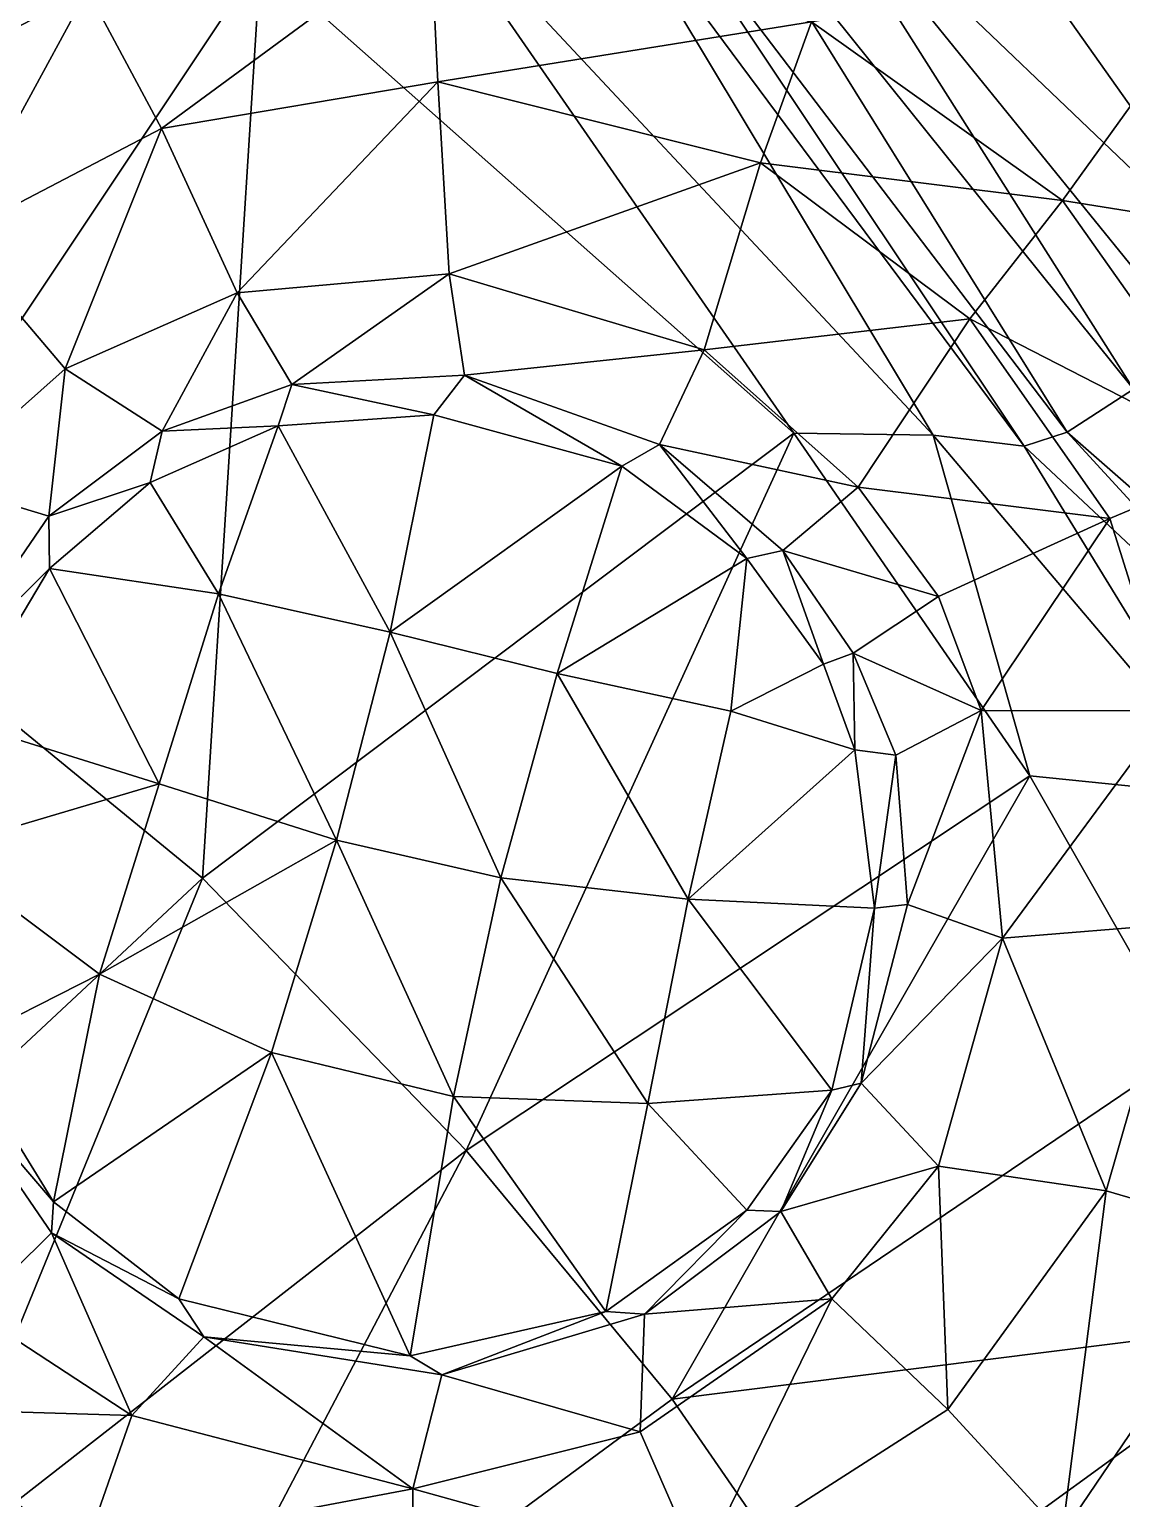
# Model space of a CAD drawing. Extents: x -4.77 to 4.77, y -2.48 to 3.3.
# Drawn here: x -1.3181 to -0.9746, y 0.7196 to 1.1817 of the extents above; entities that cross this region are included whole.
import ezdxf

# ---------------------------------------------------------------- set-up
doc = ezdxf.new("R2010")
doc.units = 0

msp = doc.modelspace()

# ---------------------------------------------------------------- linework, layer by layer
for points in [[(-0.95286, 1.30298, 0.89908), (-0.98799, 1.29823, 0.88463), (-0.88062, 1.14399, 0.89805)], [(-0.95286, 1.30298, -0.89908), (-0.88062, 1.14399, -0.89805), (-0.98799, 1.29823, -0.88463)], [(-0.89938, 1.12221, 0.80886), (-1.0166, 1.29585, 0.79517), (-1.05002, 1.2681, 0.78942)], [(-0.89938, 1.12221, -0.80886), (-1.05002, 1.2681, -0.78942), (-1.0166, 1.29585, -0.79517)], [(-0.89938, 1.12221, 0.80886), (-0.98799, 1.29823, 0.88463), (-1.0166, 1.29585, 0.79517)], [(-0.89938, 1.12221, -0.80886), (-1.0166, 1.29585, -0.79517), (-0.98799, 1.29823, -0.88463)], [(-0.89938, 1.12221, 0.80886), (-0.88062, 1.14399, 0.89805), (-0.98799, 1.29823, 0.88463)], [(-0.89938, 1.12221, -0.80886), (-0.98799, 1.29823, -0.88463), (-0.88062, 1.14399, -0.89805)], [(-1.36208, 1.27772, 0.74214), (-1.37638, 1.0071, 0.63231), (-1.2454, 1.20344, 0.75778)], [(-1.36208, 1.27772, -0.74214), (-1.2454, 1.20344, -0.75778), (-1.37638, 1.0071, -0.63231)], [(-0.92897, 1.09717, 0.79694), (-1.05002, 1.2681, 0.78942), (-1.08095, 1.24243, 0.82162)], [(-0.92897, 1.09717, -0.79694), (-1.08095, 1.24243, -0.82162), (-1.05002, 1.2681, -0.78942)], [(-0.89938, 1.12221, 0.80886), (-1.05002, 1.2681, 0.78942), (-0.92897, 1.09717, 0.79694)], [(-0.89938, 1.12221, -0.80886), (-0.92897, 1.09717, -0.79694), (-1.05002, 1.2681, -0.78942)], [(-1.08095, 1.24243, 0.82162), (-1.10102, 1.2309, 0.82029), (-0.97084, 1.06854, 0.82596)], [(-1.08095, 1.24243, -0.82162), (-0.97084, 1.06854, -0.82596), (-1.10102, 1.2309, -0.82029)], [(-0.92897, 1.09717, 0.79694), (-1.08095, 1.24243, 0.82162), (-0.95084, 1.08192, 0.82103)], [(-1.08095, 1.24243, 0.82162), (-0.97084, 1.06854, 0.82596), (-0.95084, 1.08192, 0.82103)], [(-0.92897, 1.09717, -0.79694), (-0.95084, 1.08192, -0.82103), (-1.08095, 1.24243, -0.82162)], [(-1.08095, 1.24243, -0.82162), (-0.95084, 1.08192, -0.82103), (-0.97084, 1.06854, -0.82596)], [(-1.29983, 1.19407, -0.90954), (-1.37983, 1.15212, -0.90966), (-1.42739, 1.23604, -1.00342)], [(-1.29983, 1.19407, 0.90954), (-1.42739, 1.23604, 1.00342), (-1.37983, 1.15212, 0.90966)], [(-1.03382, 1.05413, 0.78165), (-1.14439, 1.23803, 0.78093), (-1.20124, 1.23332, 0.76704)], [(-1.03382, 1.05413, -0.78165), (-1.20124, 1.23332, -0.76704), (-1.14439, 1.23803, -0.78093)], [(-1.03382, 1.05413, 0.78165), (-1.00525, 1.05059, 0.79233), (-1.14439, 1.23803, 0.78093)], [(-1.12514, 1.23046, 0.80137), (-1.14439, 1.23803, 0.78093), (-1.00525, 1.05059, 0.79233)], [(-1.03382, 1.05413, -0.78165), (-1.14439, 1.23803, -0.78093), (-1.00525, 1.05059, -0.79233)], [(-1.12514, 1.23046, -0.80137), (-1.00525, 1.05059, -0.79233), (-1.14439, 1.23803, -0.78093)], [(-1.07766, 1.05473, 0.77112), (-1.20124, 1.23332, 0.76704), (-1.2454, 1.20344, 0.75778)], [(-1.07766, 1.05473, -0.77112), (-1.2454, 1.20344, -0.75778), (-1.20124, 1.23332, -0.76704)], [(-1.07766, 1.05473, 0.77112), (-1.03382, 1.05413, 0.78165), (-1.20124, 1.23332, 0.76704)], [(-1.07766, 1.05473, -0.77112), (-1.20124, 1.23332, -0.76704), (-1.03382, 1.05413, -0.78165)], [(-1.10102, 1.2309, 0.82029), (-1.12514, 1.23046, 0.80137), (-0.99166, 1.05503, 0.81217)], [(-1.10102, 1.2309, -0.82029), (-0.99166, 1.05503, -0.81217), (-1.12514, 1.23046, -0.80137)], [(-1.12514, 1.23046, 0.80137), (-1.00525, 1.05059, 0.79233), (-0.99166, 1.05503, 0.81217)], [(-1.12514, 1.23046, -0.80137), (-0.99166, 1.05503, -0.81217), (-1.00525, 1.05059, -0.79233)], [(-1.10102, 1.2309, 0.82029), (-0.99166, 1.05503, 0.81217), (-0.97084, 1.06854, 0.82596)], [(-1.10102, 1.2309, -0.82029), (-0.97084, 1.06854, -0.82596), (-0.99166, 1.05503, -0.81217)], [(-1.27662, 1.15057, -0.93913), (-1.29983, 1.19407, -0.90954), (-1.19194, 1.21284, -0.90772)], [(-1.27662, 1.15057, 0.93913), (-1.19194, 1.21284, 0.90772), (-1.29983, 1.19407, 0.90954)], [(-1.27662, 1.15057, -0.93913), (-1.19194, 1.21284, -0.90772), (-1.1896, 1.16519, -0.93741)], [(-1.27662, 1.15057, 0.93913), (-1.1896, 1.16519, 0.93741), (-1.19194, 1.21284, 0.90772)], [(-1.07213, 1.18415, -0.90784), (-1.1896, 1.16519, -0.93741), (-1.19194, 1.21284, -0.90772)], [(-1.07213, 1.18415, 0.90784), (-1.19194, 1.21284, 0.90772), (-1.1896, 1.16519, 0.93741)], [(-1.07213, 1.18415, -0.90784), (-0.93546, 1.20807, -1.01295), (-0.99313, 1.12795, -0.90947)], [(-1.07213, 1.18415, 0.90784), (-0.99313, 1.12795, 0.90947), (-0.93546, 1.20807, 1.01295)], [(-0.99313, 1.12795, -0.90947), (-0.93546, 1.20807, -1.01295), (-0.85545, 1.10588, -1.01388)], [(-0.99313, 1.12795, 0.90947), (-0.85545, 1.10588, 1.01388), (-0.93546, 1.20807, 1.01295)], [(-1.26365, 0.91476, 0.63773), (-1.2454, 1.20344, 0.75778), (-1.37638, 1.0071, 0.63231)], [(-1.26365, 0.91476, -0.63773), (-1.37638, 1.0071, -0.63231), (-1.2454, 1.20344, -0.75778)], [(-1.26365, 0.91476, 0.63773), (-1.07766, 1.05473, 0.77112), (-1.2454, 1.20344, 0.75778)], [(-1.26365, 0.91476, -0.63773), (-1.2454, 1.20344, -0.75778), (-1.07766, 1.05473, -0.77112)], [(-1.34214, 1.11642, -0.9404), (-1.37983, 1.15212, -0.90966), (-1.29983, 1.19407, -0.90954)], [(-1.34214, 1.11642, 0.9404), (-1.29983, 1.19407, 0.90954), (-1.37983, 1.15212, 0.90966)], [(-1.34214, 1.11642, -0.9404), (-1.29983, 1.19407, -0.90954), (-1.27662, 1.15057, -0.93913)], [(-1.34214, 1.11642, 0.9404), (-1.27662, 1.15057, 0.93913), (-1.29983, 1.19407, 0.90954)], [(-1.07213, 1.18415, -0.90784), (-1.08819, 1.1398, -0.93726), (-1.1896, 1.16519, -0.93741)], [(-1.07213, 1.18415, 0.90784), (-1.1896, 1.16519, 0.93741), (-1.08819, 1.1398, 0.93726)], [(-1.08819, 1.1398, -0.93726), (-1.07213, 1.18415, -0.90784), (-0.99313, 1.12795, -0.90947)], [(-1.08819, 1.1398, 0.93726), (-0.99313, 1.12795, 0.90947), (-1.07213, 1.18415, 0.90784)], [(-1.25282, 1.09888, -0.95961), (-1.27662, 1.15057, -0.93913), (-1.1896, 1.16519, -0.93741)], [(-1.25282, 1.09888, 0.95961), (-1.1896, 1.16519, 0.93741), (-1.27662, 1.15057, 0.93913)], [(-1.25282, 1.09888, -0.95961), (-1.1896, 1.16519, -0.93741), (-1.1861, 1.10485, -0.95966)], [(-1.25282, 1.09888, 0.95961), (-1.1861, 1.10485, 0.95966), (-1.1896, 1.16519, 0.93741)], [(-1.08819, 1.1398, -0.93726), (-1.1861, 1.10485, -0.95966), (-1.1896, 1.16519, -0.93741)], [(-1.08819, 1.1398, 0.93726), (-1.1896, 1.16519, 0.93741), (-1.1861, 1.10485, 0.95966)], [(-1.30691, 1.07499, -0.95973), (-1.34214, 1.11642, -0.9404), (-1.27662, 1.15057, -0.93913)], [(-1.30691, 1.07499, 0.95973), (-1.27662, 1.15057, 0.93913), (-1.34214, 1.11642, 0.9404)], [(-1.30691, 1.07499, -0.95973), (-1.27662, 1.15057, -0.93913), (-1.25282, 1.09888, -0.95961)], [(-1.30691, 1.07499, 0.95973), (-1.25282, 1.09888, 0.95961), (-1.27662, 1.15057, 0.93913)], [(-1.08819, 1.1398, -0.93726), (-1.10587, 1.08096, -0.96011), (-1.1861, 1.10485, -0.95966)], [(-1.08819, 1.1398, 0.93726), (-1.1861, 1.10485, 0.95966), (-1.10587, 1.08096, 0.96011)], [(-1.10587, 1.08096, -0.96011), (-1.08819, 1.1398, -0.93726), (-1.02232, 1.0907, -0.93853)], [(-1.10587, 1.08096, 0.96011), (-1.02232, 1.0907, 0.93853), (-1.08819, 1.1398, 0.93726)], [(-1.08819, 1.1398, -0.93726), (-0.99313, 1.12795, -0.90947), (-1.02232, 1.0907, -0.93853)], [(-1.08819, 1.1398, 0.93726), (-1.02232, 1.0907, 0.93853), (-0.99313, 1.12795, 0.90947)], [(-1.02232, 1.0907, -0.93853), (-0.99313, 1.12795, -0.90947), (-0.93527, 1.04604, -0.91186)], [(-1.02232, 1.0907, 0.93853), (-0.93527, 1.04604, 0.91186), (-0.99313, 1.12795, 0.90947)], [(-0.99313, 1.12795, -0.90947), (-0.85545, 1.10588, -1.01388), (-0.93527, 1.04604, -0.91186)], [(-0.99313, 1.12795, 0.90947), (-0.93527, 1.04604, 0.91186), (-0.85545, 1.10588, 1.01388)], [(-1.34711, 1.03916, -0.96021), (-1.34214, 1.11642, -0.9404), (-1.30691, 1.07499, -0.95973)], [(-1.34711, 1.03916, 0.96021), (-1.30691, 1.07499, 0.95973), (-1.34214, 1.11642, 0.9404)], [(-1.1861, 1.10485, -0.95966), (-1.23559, 1.06999, -0.93817), (-1.25282, 1.09888, -0.95961)], [(-1.1861, 1.10485, 0.95966), (-1.25282, 1.09888, 0.95961), (-1.23559, 1.06999, 0.93817)], [(-1.1861, 1.10485, -0.95966), (-1.18121, 1.07294, -0.93879), (-1.23559, 1.06999, -0.93817)], [(-1.1861, 1.10485, 0.95966), (-1.23559, 1.06999, 0.93817), (-1.18121, 1.07294, 0.93879)], [(-1.10587, 1.08096, -0.96011), (-1.18121, 1.07294, -0.93879), (-1.1861, 1.10485, -0.95966)], [(-1.10587, 1.08096, 0.96011), (-1.1861, 1.10485, 0.95966), (-1.18121, 1.07294, 0.93879)], [(-1.25282, 1.09888, -0.95961), (-1.27638, 1.05536, -0.9388), (-1.30691, 1.07499, -0.95973)], [(-1.25282, 1.09888, 0.95961), (-1.30691, 1.07499, 0.95973), (-1.27638, 1.05536, 0.9388)], [(-1.25282, 1.09888, -0.95961), (-1.23559, 1.06999, -0.93817), (-1.27638, 1.05536, -0.9388)], [(-1.25282, 1.09888, 0.95961), (-1.27638, 1.05536, 0.9388), (-1.23559, 1.06999, 0.93817)], [(-1.10587, 1.08096, -0.96011), (-1.02232, 1.0907, -0.93853), (-1.0574, 1.03775, -0.96071)], [(-1.10587, 1.08096, 0.96011), (-1.0574, 1.03775, 0.96071), (-1.02232, 1.0907, 0.93853)], [(-1.0574, 1.03775, -0.96071), (-1.02232, 1.0907, -0.93853), (-0.9783, 1.02785, -0.94003)], [(-1.0574, 1.03775, 0.96071), (-0.9783, 1.02785, 0.94003), (-1.02232, 1.0907, 0.93853)], [(-1.02232, 1.0907, -0.93853), (-0.93527, 1.04604, -0.91186), (-0.9783, 1.02785, -0.94003)], [(-1.02232, 1.0907, 0.93853), (-0.9783, 1.02785, 0.94003), (-0.93527, 1.04604, 0.91186)], [(-1.10587, 1.08096, -0.96011), (-1.11997, 1.05115, -0.93879), (-1.18121, 1.07294, -0.93879)], [(-1.10587, 1.08096, 0.96011), (-1.18121, 1.07294, 0.93879), (-1.11997, 1.05115, 0.93879)], [(-1.0574, 1.03775, -0.96071), (-1.11997, 1.05115, -0.93879), (-1.10587, 1.08096, -0.96011)], [(-1.0574, 1.03775, 0.96071), (-1.10587, 1.08096, 0.96011), (-1.11997, 1.05115, 0.93879)], [(-1.30691, 1.07499, -0.95973), (-1.31203, 1.02862, -0.93847), (-1.34711, 1.03916, -0.96021)], [(-1.30691, 1.07499, 0.95973), (-1.34711, 1.03916, 0.96021), (-1.31203, 1.02862, 0.93847)], [(-1.30691, 1.07499, -0.95973), (-1.27638, 1.05536, -0.9388), (-1.31203, 1.02862, -0.93847)], [(-1.30691, 1.07499, 0.95973), (-1.31203, 1.02862, 0.93847), (-1.27638, 1.05536, 0.9388)], [(-1.23559, 1.06999, -0.93817), (-1.18121, 1.07294, -0.93879), (-1.19092, 1.06051, -0.88473)], [(-1.23559, 1.06999, 0.93817), (-1.19092, 1.06051, 0.88473), (-1.18121, 1.07294, 0.93879)], [(-1.18121, 1.07294, -0.93879), (-1.13175, 1.0443, -0.88452), (-1.19092, 1.06051, -0.88473)], [(-1.18121, 1.07294, 0.93879), (-1.19092, 1.06051, 0.88473), (-1.13175, 1.0443, 0.88452)], [(-1.18121, 1.07294, -0.93879), (-1.11997, 1.05115, -0.93879), (-1.13175, 1.0443, -0.88452)], [(-1.18121, 1.07294, 0.93879), (-1.13175, 1.0443, 0.88452), (-1.11997, 1.05115, 0.93879)], [(-1.27638, 1.05536, -0.9388), (-1.23559, 1.06999, -0.93817), (-1.2399, 1.05707, -0.88476)], [(-1.27638, 1.05536, 0.9388), (-1.2399, 1.05707, 0.88476), (-1.23559, 1.06999, 0.93817)], [(-1.23559, 1.06999, -0.93817), (-1.19092, 1.06051, -0.88473), (-1.2399, 1.05707, -0.88476)], [(-1.23559, 1.06999, 0.93817), (-1.2399, 1.05707, 0.88476), (-1.19092, 1.06051, 0.88473)], [(-0.97084, 1.06854, 0.82596), (-0.99166, 1.05503, 0.81217), (-0.8525, 0.93322, 0.82394)], [(-0.97084, 1.06854, -0.82596), (-0.8525, 0.93322, -0.82394), (-0.99166, 1.05503, -0.81217)], [(-1.20463, 0.99212, -0.88358), (-1.2399, 1.05707, -0.88476), (-1.19092, 1.06051, -0.88473)], [(-1.20463, 0.99212, 0.88358), (-1.19092, 1.06051, 0.88473), (-1.2399, 1.05707, 0.88476)], [(-1.20463, 0.99212, -0.88358), (-1.19092, 1.06051, -0.88473), (-1.13175, 1.0443, -0.88452)], [(-1.20463, 0.99212, 0.88358), (-1.13175, 1.0443, 0.88452), (-1.19092, 1.06051, 0.88473)], [(-1.31203, 1.02862, -0.93847), (-1.27638, 1.05536, -0.9388), (-1.2801, 1.03916, -0.88474)], [(-1.31203, 1.02862, 0.93847), (-1.2801, 1.03916, 0.88474), (-1.27638, 1.05536, 0.9388)], [(-1.27638, 1.05536, -0.9388), (-1.2399, 1.05707, -0.88476), (-1.2801, 1.03916, -0.88474)], [(-1.25865, 1.00419, -0.88359), (-1.2801, 1.03916, -0.88474), (-1.2399, 1.05707, -0.88476)], [(-1.27638, 1.05536, 0.9388), (-1.2801, 1.03916, 0.88474), (-1.2399, 1.05707, 0.88476)], [(-1.25865, 1.00419, 0.88359), (-1.2399, 1.05707, 0.88476), (-1.2801, 1.03916, 0.88474)], [(-1.18078, 0.8291, 0.63646), (-1.07766, 1.05473, 0.77112), (-1.26365, 0.91476, 0.63773)], [(-1.18078, 0.8291, -0.63646), (-1.26365, 0.91476, -0.63773), (-1.07766, 1.05473, -0.77112)], [(-1.20463, 0.99212, -0.88358), (-1.25865, 1.00419, -0.88359), (-1.2399, 1.05707, -0.88476)], [(-1.20463, 0.99212, 0.88358), (-1.2399, 1.05707, 0.88476), (-1.25865, 1.00419, 0.88359)], [(-1.18078, 0.8291, 0.63646), (-1.00348, 0.9469, 0.77042), (-1.07766, 1.05473, 0.77112)], [(-1.18078, 0.8291, -0.63646), (-1.07766, 1.05473, -0.77112), (-1.00348, 0.9469, -0.77042)], [(-1.00348, 0.9469, 0.77042), (-1.03382, 1.05413, 0.78165), (-1.07766, 1.05473, 0.77112)], [(-1.00348, 0.9469, -0.77042), (-1.07766, 1.05473, -0.77112), (-1.03382, 1.05413, -0.78165)], [(-0.93744, 0.94025, 0.78555), (-1.00525, 1.05059, 0.79233), (-1.03382, 1.05413, 0.78165)], [(-1.00348, 0.9469, 0.77042), (-0.93744, 0.94025, 0.78555), (-1.03382, 1.05413, 0.78165)], [(-0.93744, 0.94025, -0.78555), (-1.03382, 1.05413, -0.78165), (-1.00525, 1.05059, -0.79233)], [(-1.00348, 0.9469, -0.77042), (-1.03382, 1.05413, -0.78165), (-0.93744, 0.94025, -0.78555)], [(-0.87892, 0.9321, 0.80242), (-0.99166, 1.05503, 0.81217), (-1.00525, 1.05059, 0.79233)], [(-0.87892, 0.9321, -0.80242), (-1.00525, 1.05059, -0.79233), (-0.99166, 1.05503, -0.81217)], [(-0.87892, 0.9321, 0.80242), (-0.8525, 0.93322, 0.82394), (-0.99166, 1.05503, 0.81217)], [(-0.87892, 0.9321, -0.80242), (-0.99166, 1.05503, -0.81217), (-0.8525, 0.93322, -0.82394)], [(-1.11997, 1.05115, -0.93879), (-1.09247, 1.01527, -0.88493), (-1.13175, 1.0443, -0.88452)], [(-1.11997, 1.05115, 0.93879), (-1.13175, 1.0443, 0.88452), (-1.09247, 1.01527, 0.88493)], [(-1.11997, 1.05115, -0.93879), (-1.08117, 1.0178, -0.93879), (-1.09247, 1.01527, -0.88493)], [(-1.0574, 1.03775, -0.96071), (-1.08117, 1.0178, -0.93879), (-1.11997, 1.05115, -0.93879)], [(-1.11997, 1.05115, 0.93879), (-1.09247, 1.01527, 0.88493), (-1.08117, 1.0178, 0.93879)], [(-1.0574, 1.03775, 0.96071), (-1.11997, 1.05115, 0.93879), (-1.08117, 1.0178, 0.93879)], [(-0.93744, 0.94025, 0.78555), (-0.87892, 0.9321, 0.80242), (-1.00525, 1.05059, 0.79233)], [(-0.93744, 0.94025, -0.78555), (-1.00525, 1.05059, -0.79233), (-0.87892, 0.9321, -0.80242)], [(-0.9593, 0.96735, -0.94213), (-0.9783, 1.02785, -0.94003), (-0.93527, 1.04604, -0.91186)], [(-0.9593, 0.96735, 0.94213), (-0.93527, 1.04604, 0.91186), (-0.9783, 1.02785, 0.94003)], [(-1.20463, 0.99212, -0.88358), (-1.13175, 1.0443, -0.88452), (-1.15214, 0.97915, -0.88358)], [(-1.20463, 0.99212, 0.88358), (-1.15214, 0.97915, 0.88358), (-1.13175, 1.0443, 0.88452)], [(-1.15214, 0.97915, -0.88358), (-1.13175, 1.0443, -0.88452), (-1.09247, 1.01527, -0.88493)], [(-1.15214, 0.97915, 0.88358), (-1.09247, 1.01527, 0.88493), (-1.13175, 1.0443, 0.88452)], [(-1.34711, 1.03916, -0.96021), (-1.31203, 1.02862, -0.93847), (-1.34754, 0.97668, -0.9388)], [(-1.34711, 1.03916, 0.96021), (-1.34754, 0.97668, 0.9388), (-1.31203, 1.02862, 0.93847)], [(-1.31203, 1.02862, -0.93847), (-1.2801, 1.03916, -0.88474), (-1.31178, 1.01219, -0.88474)], [(-1.31203, 1.02862, 0.93847), (-1.31178, 1.01219, 0.88474), (-1.2801, 1.03916, 0.88474)], [(-1.25865, 1.00419, -0.88359), (-1.31178, 1.01219, -0.88474), (-1.2801, 1.03916, -0.88474)], [(-1.25865, 1.00419, 0.88359), (-1.2801, 1.03916, 0.88474), (-1.31178, 1.01219, 0.88474)], [(-1.03216, 1.00332, -0.96123), (-1.08117, 1.0178, -0.93879), (-1.0574, 1.03775, -0.96071)], [(-1.03216, 1.00332, 0.96123), (-1.0574, 1.03775, 0.96071), (-1.08117, 1.0178, 0.93879)], [(-1.0574, 1.03775, -0.96071), (-0.9783, 1.02785, -0.94003), (-1.03216, 1.00332, -0.96123)], [(-1.0574, 1.03775, 0.96071), (-1.03216, 1.00332, 0.96123), (-0.9783, 1.02785, 0.94003)], [(-1.34754, 0.97668, -0.9388), (-1.31203, 1.02862, -0.93847), (-1.31178, 1.01219, -0.88474)], [(-1.34754, 0.97668, 0.9388), (-1.31178, 1.01219, 0.88474), (-1.31203, 1.02862, 0.93847)], [(-1.01876, 0.96749, -0.96166), (-1.03216, 1.00332, -0.96123), (-0.9783, 1.02785, -0.94003)], [(-1.01876, 0.96749, 0.96166), (-0.9783, 1.02785, 0.94003), (-1.03216, 1.00332, 0.96123)], [(-1.01876, 0.96749, -0.96166), (-0.9783, 1.02785, -0.94003), (-0.9593, 0.96735, -0.94213)], [(-1.01876, 0.96749, 0.96166), (-0.9593, 0.96735, 0.94213), (-0.9783, 1.02785, 0.94003)], [(-1.08117, 1.0178, -0.93879), (-1.06839, 0.98201, -0.88586), (-1.09247, 1.01527, -0.88493)], [(-1.08117, 1.0178, 0.93879), (-1.09247, 1.01527, 0.88493), (-1.06839, 0.98201, 0.88586)], [(-1.08117, 1.0178, -0.93879), (-1.05904, 0.98552, -0.93981), (-1.06839, 0.98201, -0.88586)], [(-1.03216, 1.00332, -0.96123), (-1.05904, 0.98552, -0.93981), (-1.08117, 1.0178, -0.93879)], [(-1.08117, 1.0178, 0.93879), (-1.06839, 0.98201, 0.88586), (-1.05904, 0.98552, 0.93981)], [(-1.03216, 1.00332, 0.96123), (-1.08117, 1.0178, 0.93879), (-1.05904, 0.98552, 0.93981)], [(-1.34754, 0.97668, -0.9388), (-1.31178, 1.01219, -0.88474), (-1.34042, 0.96415, -0.88472)], [(-1.34754, 0.97668, 0.9388), (-1.34042, 0.96415, 0.88472), (-1.31178, 1.01219, 0.88474)], [(-1.31178, 1.01219, -0.88474), (-1.27731, 0.9444, -0.88359), (-1.34042, 0.96415, -0.88472)], [(-1.31178, 1.01219, 0.88474), (-1.34042, 0.96415, 0.88472), (-1.27731, 0.9444, 0.88359)], [(-1.31178, 1.01219, -0.88474), (-1.25865, 1.00419, -0.88359), (-1.27731, 0.9444, -0.88359)], [(-1.31178, 1.01219, 0.88474), (-1.27731, 0.9444, 0.88359), (-1.25865, 1.00419, 0.88359)], [(-1.15214, 0.97915, -0.88358), (-1.09247, 1.01527, -0.88493), (-1.09748, 0.96729, -0.8836)], [(-1.15214, 0.97915, 0.88358), (-1.09748, 0.96729, 0.8836), (-1.09247, 1.01527, 0.88493)], [(-1.09748, 0.96729, -0.8836), (-1.09247, 1.01527, -0.88493), (-1.06839, 0.98201, -0.88586)], [(-1.09748, 0.96729, 0.8836), (-1.06839, 0.98201, 0.88586), (-1.09247, 1.01527, 0.88493)], [(-1.42684, 0.76245, 0.51611), (-1.26365, 0.91476, 0.63773), (-1.37638, 1.0071, 0.63231)], [(-1.42684, 0.76245, -0.51611), (-1.37638, 1.0071, -0.63231), (-1.26365, 0.91476, -0.63773)], [(-1.25865, 1.00419, -0.88359), (-1.22152, 0.9267, -0.88358), (-1.27731, 0.9444, -0.88359)], [(-1.25865, 1.00419, 0.88359), (-1.27731, 0.9444, 0.88359), (-1.22152, 0.9267, 0.88358)], [(-1.25865, 1.00419, -0.88359), (-1.20463, 0.99212, -0.88358), (-1.22152, 0.9267, -0.88358)], [(-1.25865, 1.00419, 0.88359), (-1.22152, 0.9267, 0.88358), (-1.20463, 0.99212, 0.88358)], [(-1.01876, 0.96749, -0.96166), (-1.05904, 0.98552, -0.93981), (-1.03216, 1.00332, -0.96123)], [(-1.01876, 0.96749, 0.96166), (-1.03216, 1.00332, 0.96123), (-1.05904, 0.98552, 0.93981)], [(-1.20463, 0.99212, -0.88358), (-1.16983, 0.91484, -0.88358), (-1.22152, 0.9267, -0.88358)], [(-1.20463, 0.99212, 0.88358), (-1.22152, 0.9267, 0.88358), (-1.16983, 0.91484, 0.88358)], [(-1.20463, 0.99212, -0.88358), (-1.15214, 0.97915, -0.88358), (-1.16983, 0.91484, -0.88358)], [(-1.20463, 0.99212, 0.88358), (-1.16983, 0.91484, 0.88358), (-1.15214, 0.97915, 0.88358)], [(-1.05904, 0.98552, -0.93981), (-1.05847, 0.9551, -0.88546), (-1.06839, 0.98201, -0.88586)], [(-1.05904, 0.98552, 0.93981), (-1.06839, 0.98201, 0.88586), (-1.05847, 0.9551, 0.88546)], [(-1.05904, 0.98552, -0.93981), (-1.04557, 0.95338, -0.9418), (-1.05847, 0.9551, -0.88546)], [(-1.01876, 0.96749, -0.96166), (-1.04557, 0.95338, -0.9418), (-1.05904, 0.98552, -0.93981)], [(-1.05904, 0.98552, 0.93981), (-1.05847, 0.9551, 0.88546), (-1.04557, 0.95338, 0.9418)], [(-1.01876, 0.96749, 0.96166), (-1.05904, 0.98552, 0.93981), (-1.04557, 0.95338, 0.9418)], [(-1.09748, 0.96729, -0.8836), (-1.06839, 0.98201, -0.88586), (-1.05847, 0.9551, -0.88546)], [(-1.09748, 0.96729, 0.8836), (-1.05847, 0.9551, 0.88546), (-1.06839, 0.98201, 0.88586)], [(-1.15214, 0.97915, -0.88358), (-1.11089, 0.90808, -0.88358), (-1.16983, 0.91484, -0.88358)], [(-1.15214, 0.97915, 0.88358), (-1.16983, 0.91484, 0.88358), (-1.11089, 0.90808, 0.88358)], [(-1.15214, 0.97915, -0.88358), (-1.09748, 0.96729, -0.8836), (-1.11089, 0.90808, -0.88358)], [(-1.15214, 0.97915, 0.88358), (-1.11089, 0.90808, 0.88358), (-1.09748, 0.96729, 0.8836)], [(-1.05847, 0.9551, -0.88546), (-1.11089, 0.90808, -0.88358), (-1.09748, 0.96729, -0.8836)], [(-1.05847, 0.9551, 0.88546), (-1.09748, 0.96729, 0.8836), (-1.11089, 0.90808, 0.88358)], [(-1.01876, 0.96749, -0.96166), (-1.04193, 0.9065, -0.94129), (-1.04557, 0.95338, -0.9418)], [(-1.01876, 0.96749, 0.96166), (-1.04557, 0.95338, 0.9418), (-1.04193, 0.9065, 0.94129)], [(-1.01876, 0.96749, -0.96166), (-1.01206, 0.89582, -0.9627), (-1.04193, 0.9065, -0.94129)], [(-1.01876, 0.96749, 0.96166), (-1.04193, 0.9065, 0.94129), (-1.01206, 0.89582, 0.9627)], [(-0.9593, 0.96735, -0.94213), (-1.01206, 0.89582, -0.9627), (-1.01876, 0.96749, -0.96166)], [(-0.9593, 0.96735, 0.94213), (-1.01876, 0.96749, 0.96166), (-1.01206, 0.89582, 0.9627)], [(-0.9593, 0.96735, -0.94213), (-0.95535, 0.90051, -0.94384), (-1.01206, 0.89582, -0.9627)], [(-0.9593, 0.96735, 0.94213), (-1.01206, 0.89582, 0.9627), (-0.95535, 0.90051, 0.94384)], [(-1.34803, 0.92341, -0.88474), (-1.34042, 0.96415, -0.88472), (-1.27731, 0.9444, -0.88359)], [(-1.34803, 0.92341, 0.88474), (-1.27731, 0.9444, 0.88359), (-1.34042, 0.96415, 0.88472)], [(-1.05847, 0.9551, -0.88546), (-1.05227, 0.90529, -0.88594), (-1.11089, 0.90808, -0.88358)], [(-1.05847, 0.9551, 0.88546), (-1.11089, 0.90808, 0.88358), (-1.05227, 0.90529, 0.88594)], [(-1.04557, 0.95338, -0.9418), (-1.05227, 0.90529, -0.88594), (-1.05847, 0.9551, -0.88546)], [(-1.04557, 0.95338, 0.9418), (-1.05847, 0.9551, 0.88546), (-1.05227, 0.90529, 0.88594)], [(-1.04557, 0.95338, -0.9418), (-1.04193, 0.9065, -0.94129), (-1.05227, 0.90529, -0.88594)], [(-1.04557, 0.95338, 0.9418), (-1.05227, 0.90529, 0.88594), (-1.04193, 0.9065, 0.94129)], [(-1.34803, 0.92341, -0.88474), (-1.27731, 0.9444, -0.88359), (-1.29611, 0.88458, -0.88359)], [(-1.34803, 0.92341, 0.88474), (-1.29611, 0.88458, 0.88359), (-1.27731, 0.9444, 0.88359)], [(-1.22152, 0.9267, -0.88358), (-1.29611, 0.88458, -0.88359), (-1.27731, 0.9444, -0.88359)], [(-1.22152, 0.9267, 0.88358), (-1.27731, 0.9444, 0.88359), (-1.29611, 0.88458, 0.88359)], [(-1.11593, 0.75088, 0.63234), (-1.00348, 0.9469, 0.77042), (-1.18078, 0.8291, 0.63646)], [(-1.11593, 0.75088, -0.63234), (-1.18078, 0.8291, -0.63646), (-1.00348, 0.9469, -0.77042)], [(-1.11593, 0.75088, 0.63234), (-0.95403, 0.86042, 0.77044), (-1.00348, 0.9469, 0.77042)], [(-1.11593, 0.75088, -0.63234), (-1.00348, 0.9469, -0.77042), (-0.95403, 0.86042, -0.77044)], [(-0.95403, 0.86042, 0.77044), (-0.93744, 0.94025, 0.78555), (-1.00348, 0.9469, 0.77042)], [(-0.95403, 0.86042, -0.77044), (-1.00348, 0.9469, -0.77042), (-0.93744, 0.94025, -0.78555)], [(-1.22152, 0.9267, -0.88358), (-1.242, 0.85985, -0.88358), (-1.29611, 0.88458, -0.88359)], [(-1.22152, 0.9267, 0.88358), (-1.29611, 0.88458, 0.88359), (-1.242, 0.85985, 0.88358)], [(-1.22152, 0.9267, -0.88358), (-1.18477, 0.8461, -0.88358), (-1.242, 0.85985, -0.88358)], [(-1.22152, 0.9267, 0.88358), (-1.242, 0.85985, 0.88358), (-1.18477, 0.8461, 0.88358)], [(-1.22152, 0.9267, -0.88358), (-1.16983, 0.91484, -0.88358), (-1.18477, 0.8461, -0.88358)], [(-1.22152, 0.9267, 0.88358), (-1.18477, 0.8461, 0.88358), (-1.16983, 0.91484, 0.88358)], [(-1.34072, 0.86186, -0.88474), (-1.34803, 0.92341, -0.88474), (-1.29611, 0.88458, -0.88359)], [(-1.34072, 0.86186, 0.88474), (-1.29611, 0.88458, 0.88359), (-1.34803, 0.92341, 0.88474)], [(-1.35405, 0.69392, 0.51481), (-1.26365, 0.91476, 0.63773), (-1.42684, 0.76245, 0.51611)], [(-1.35405, 0.69392, -0.51481), (-1.42684, 0.76245, -0.51611), (-1.26365, 0.91476, -0.63773)], [(-1.35405, 0.69392, 0.51481), (-1.18078, 0.8291, 0.63646), (-1.26365, 0.91476, 0.63773)], [(-1.35405, 0.69392, -0.51481), (-1.26365, 0.91476, -0.63773), (-1.18078, 0.8291, -0.63646)], [(-1.16983, 0.91484, -0.88358), (-1.12364, 0.84385, -0.88359), (-1.18477, 0.8461, -0.88358)], [(-1.16983, 0.91484, 0.88358), (-1.18477, 0.8461, 0.88358), (-1.12364, 0.84385, 0.88359)], [(-1.16983, 0.91484, -0.88358), (-1.11089, 0.90808, -0.88358), (-1.12364, 0.84385, -0.88359)], [(-1.16983, 0.91484, 0.88358), (-1.12364, 0.84385, 0.88359), (-1.11089, 0.90808, 0.88358)], [(-1.11089, 0.90808, -0.88358), (-1.06568, 0.84805, -0.88637), (-1.12364, 0.84385, -0.88359)], [(-1.11089, 0.90808, 0.88358), (-1.12364, 0.84385, 0.88359), (-1.06568, 0.84805, 0.88637)], [(-1.11089, 0.90808, -0.88358), (-1.05227, 0.90529, -0.88594), (-1.06568, 0.84805, -0.88637)], [(-1.11089, 0.90808, 0.88358), (-1.06568, 0.84805, 0.88637), (-1.05227, 0.90529, 0.88594)], [(-1.05649, 0.85026, -0.94117), (-1.05227, 0.90529, -0.88594), (-1.04193, 0.9065, -0.94129)], [(-1.01206, 0.89582, -0.9627), (-1.05649, 0.85026, -0.94117), (-1.04193, 0.9065, -0.94129)], [(-1.05649, 0.85026, 0.94117), (-1.04193, 0.9065, 0.94129), (-1.05227, 0.90529, 0.88594)], [(-1.01206, 0.89582, 0.9627), (-1.04193, 0.9065, 0.94129), (-1.05649, 0.85026, 0.94117)], [(-1.05649, 0.85026, -0.94117), (-1.06568, 0.84805, -0.88637), (-1.05227, 0.90529, -0.88594)], [(-1.05649, 0.85026, 0.94117), (-1.05227, 0.90529, 0.88594), (-1.06568, 0.84805, 0.88637)], [(-1.01206, 0.89582, -0.9627), (-0.95535, 0.90051, -0.94384), (-0.97944, 0.81643, -0.9469)], [(-1.01206, 0.89582, 0.9627), (-0.97944, 0.81643, 0.9469), (-0.95535, 0.90051, 0.94384)], [(-0.95535, 0.90051, -0.94384), (-0.92993, 0.80189, -0.91811), (-0.97944, 0.81643, -0.9469)], [(-0.95535, 0.90051, 0.94384), (-0.97944, 0.81643, 0.9469), (-0.92993, 0.80189, 0.91811)], [(-1.01206, 0.89582, -0.9627), (-1.03217, 0.82416, -0.96389), (-1.05649, 0.85026, -0.94117)], [(-1.01206, 0.89582, 0.9627), (-1.05649, 0.85026, 0.94117), (-1.03217, 0.82416, 0.96389)], [(-1.01206, 0.89582, -0.9627), (-0.97944, 0.81643, -0.9469), (-1.03217, 0.82416, -0.96389)], [(-1.01206, 0.89582, 0.9627), (-1.03217, 0.82416, 0.96389), (-0.97944, 0.81643, 0.9469)], [(-1.34072, 0.86186, -0.88474), (-1.29611, 0.88458, -0.88359), (-1.3105, 0.81296, -0.8846)], [(-1.34072, 0.86186, 0.88474), (-1.3105, 0.81296, 0.8846), (-1.29611, 0.88458, 0.88359)], [(-1.3105, 0.81296, -0.8846), (-1.29611, 0.88458, -0.88359), (-1.242, 0.85985, -0.88358)], [(-1.3105, 0.81296, 0.8846), (-1.242, 0.85985, 0.88358), (-1.29611, 0.88458, 0.88359)], [(-1.34717, 0.85558, -0.9388), (-1.34072, 0.86186, -0.88474), (-1.3105, 0.81296, -0.8846)], [(-1.34717, 0.85558, 0.9388), (-1.3105, 0.81296, 0.8846), (-1.34072, 0.86186, 0.88474)], [(-1.3105, 0.81296, -0.8846), (-1.242, 0.85985, -0.88358), (-1.27109, 0.78237, -0.88433)], [(-1.3105, 0.81296, 0.8846), (-1.27109, 0.78237, 0.88433), (-1.242, 0.85985, 0.88358)], [(-1.19832, 0.76445, -0.88457), (-1.27109, 0.78237, -0.88433), (-1.242, 0.85985, -0.88358)], [(-1.19832, 0.76445, 0.88457), (-1.242, 0.85985, 0.88358), (-1.27109, 0.78237, 0.88433)], [(-1.19832, 0.76445, -0.88457), (-1.242, 0.85985, -0.88358), (-1.18477, 0.8461, -0.88358)], [(-1.19832, 0.76445, 0.88457), (-1.18477, 0.8461, 0.88358), (-1.242, 0.85985, 0.88358)], [(-0.91732, 0.77575, 0.76684), (-0.95403, 0.86042, 0.77044), (-1.11593, 0.75088, 0.63234)], [(-0.91732, 0.77575, -0.76684), (-1.11593, 0.75088, -0.63234), (-0.95403, 0.86042, -0.77044)], [(-1.34717, 0.85558, -0.9388), (-1.3105, 0.81296, -0.8846), (-1.31119, 0.80317, -0.9388)], [(-1.33611, 0.77853, -0.96467), (-1.34717, 0.85558, -0.9388), (-1.31119, 0.80317, -0.9388)], [(-1.34717, 0.85558, 0.9388), (-1.31119, 0.80317, 0.9388), (-1.3105, 0.81296, 0.8846)], [(-1.33611, 0.77853, 0.96467), (-1.31119, 0.80317, 0.9388), (-1.34717, 0.85558, 0.9388)], [(-1.13681, 0.77846, -0.88507), (-1.19832, 0.76445, -0.88457), (-1.18477, 0.8461, -0.88358)], [(-1.13681, 0.77846, 0.88507), (-1.18477, 0.8461, 0.88358), (-1.19832, 0.76445, 0.88457)], [(-1.13681, 0.77846, -0.88507), (-1.18477, 0.8461, -0.88358), (-1.12364, 0.84385, -0.88359)], [(-1.13681, 0.77846, 0.88507), (-1.12364, 0.84385, 0.88359), (-1.18477, 0.8461, 0.88358)], [(-1.09248, 0.81033, -0.88578), (-1.12364, 0.84385, -0.88359), (-1.06568, 0.84805, -0.88637)], [(-1.09248, 0.81033, 0.88578), (-1.06568, 0.84805, 0.88637), (-1.12364, 0.84385, 0.88359)], [(-1.08173, 0.80986, -0.94236), (-1.09248, 0.81033, -0.88578), (-1.06568, 0.84805, -0.88637)], [(-1.08173, 0.80986, 0.94236), (-1.06568, 0.84805, 0.88637), (-1.09248, 0.81033, 0.88578)], [(-1.08173, 0.80986, -0.94236), (-1.06568, 0.84805, -0.88637), (-1.05649, 0.85026, -0.94117)], [(-1.03217, 0.82416, -0.96389), (-1.08173, 0.80986, -0.94236), (-1.05649, 0.85026, -0.94117)], [(-1.08173, 0.80986, 0.94236), (-1.05649, 0.85026, 0.94117), (-1.06568, 0.84805, 0.88637)], [(-1.03217, 0.82416, 0.96389), (-1.05649, 0.85026, 0.94117), (-1.08173, 0.80986, 0.94236)], [(-1.09248, 0.81033, -0.88578), (-1.13681, 0.77846, -0.88507), (-1.12364, 0.84385, -0.88359)], [(-1.09248, 0.81033, 0.88578), (-1.12364, 0.84385, 0.88359), (-1.13681, 0.77846, 0.88507)], [(-1.28866, 0.62348, 0.51117), (-1.18078, 0.8291, 0.63646), (-1.35405, 0.69392, 0.51481)], [(-1.28866, 0.62348, -0.51117), (-1.35405, 0.69392, -0.51481), (-1.18078, 0.8291, -0.63646)], [(-1.28866, 0.62348, 0.51117), (-1.11593, 0.75088, 0.63234), (-1.18078, 0.8291, 0.63646)], [(-1.28866, 0.62348, -0.51117), (-1.18078, 0.8291, -0.63646), (-1.11593, 0.75088, -0.63234)], [(-1.03217, 0.82416, -0.96389), (-1.06568, 0.78236, -0.96458), (-1.08173, 0.80986, -0.94236)], [(-1.03217, 0.82416, 0.96389), (-1.08173, 0.80986, 0.94236), (-1.06568, 0.78236, 0.96458)], [(-1.03217, 0.82416, -0.96389), (-1.02924, 0.74761, -0.94923), (-1.06568, 0.78236, -0.96458)], [(-1.03217, 0.82416, 0.96389), (-1.06568, 0.78236, 0.96458), (-1.02924, 0.74761, 0.94923)], [(-1.03217, 0.82416, -0.96389), (-0.97944, 0.81643, -0.9469), (-1.02924, 0.74761, -0.94923)], [(-1.03217, 0.82416, 0.96389), (-1.02924, 0.74761, 0.94923), (-0.97944, 0.81643, 0.9469)], [(-0.97944, 0.81643, -0.9469), (-0.9933, 0.70851, -0.92045), (-1.02924, 0.74761, -0.94923)], [(-0.97944, 0.81643, 0.9469), (-1.02924, 0.74761, 0.94923), (-0.9933, 0.70851, 0.92045)], [(-0.97944, 0.81643, -0.9469), (-0.92993, 0.80189, -0.91811), (-0.9933, 0.70851, -0.92045)], [(-0.97944, 0.81643, 0.9469), (-0.9933, 0.70851, 0.92045), (-0.92993, 0.80189, 0.91811)], [(-1.31119, 0.80317, -0.9388), (-1.3105, 0.81296, -0.8846), (-1.27109, 0.78237, -0.88433)], [(-1.31119, 0.80317, 0.9388), (-1.27109, 0.78237, 0.88433), (-1.3105, 0.81296, 0.8846)], [(-1.12464, 0.77755, -0.94047), (-1.13681, 0.77846, -0.88507), (-1.09248, 0.81033, -0.88578)], [(-1.12464, 0.77755, 0.94047), (-1.09248, 0.81033, 0.88578), (-1.13681, 0.77846, 0.88507)], [(-1.12464, 0.77755, -0.94047), (-1.09248, 0.81033, -0.88578), (-1.08173, 0.80986, -0.94236)], [(-1.12464, 0.77755, 0.94047), (-1.08173, 0.80986, 0.94236), (-1.09248, 0.81033, 0.88578)], [(-1.06568, 0.78236, -0.96458), (-1.12464, 0.77755, -0.94047), (-1.08173, 0.80986, -0.94236)], [(-1.06568, 0.78236, 0.96458), (-1.08173, 0.80986, 0.94236), (-1.12464, 0.77755, 0.94047)], [(-1.28585, 0.74567, -0.96518), (-1.33611, 0.77853, -0.96467), (-1.31119, 0.80317, -0.9388)], [(-1.28585, 0.74567, 0.96518), (-1.31119, 0.80317, 0.9388), (-1.33611, 0.77853, 0.96467)], [(-1.31119, 0.80317, -0.9388), (-1.27109, 0.78237, -0.88433), (-1.26321, 0.77042, -0.93984)], [(-1.28585, 0.74567, -0.96518), (-1.31119, 0.80317, -0.9388), (-1.26321, 0.77042, -0.93984)], [(-1.31119, 0.80317, 0.9388), (-1.26321, 0.77042, 0.93984), (-1.27109, 0.78237, 0.88433)], [(-1.28585, 0.74567, 0.96518), (-1.26321, 0.77042, 0.93984), (-1.31119, 0.80317, 0.9388)], [(-0.9165, 0.649, -1.01159), (-0.9933, 0.70851, -0.92045), (-0.92993, 0.80189, -0.91811)], [(-0.9165, 0.649, 1.01159), (-0.92993, 0.80189, 0.91811), (-0.9933, 0.70851, 0.92045)], [(-1.26321, 0.77042, -0.93984), (-1.27109, 0.78237, -0.88433), (-1.19832, 0.76445, -0.88457)], [(-1.26321, 0.77042, 0.93984), (-1.19832, 0.76445, 0.88457), (-1.27109, 0.78237, 0.88433)], [(-1.06568, 0.78236, -0.96458), (-1.10724, 0.69754, -0.95138), (-1.12599, 0.74056, -0.9654)], [(-1.06568, 0.78236, -0.96458), (-1.12599, 0.74056, -0.9654), (-1.12464, 0.77755, -0.94047)], [(-1.06568, 0.78236, 0.96458), (-1.12599, 0.74056, 0.9654), (-1.10724, 0.69754, 0.95138)], [(-1.06568, 0.78236, 0.96458), (-1.12464, 0.77755, 0.94047), (-1.12599, 0.74056, 0.9654)], [(-1.06568, 0.78236, -0.96458), (-1.02924, 0.74761, -0.94923), (-1.10724, 0.69754, -0.95138)], [(-1.06568, 0.78236, 0.96458), (-1.10724, 0.69754, 0.95138), (-1.02924, 0.74761, 0.94923)], [(-1.28585, 0.74567, -0.96518), (-1.36536, 0.74808, -0.9517), (-1.33611, 0.77853, -0.96467)], [(-1.28585, 0.74567, 0.96518), (-1.33611, 0.77853, 0.96467), (-1.36536, 0.74808, 0.9517)], [(-1.18841, 0.75848, -0.9399), (-1.19832, 0.76445, -0.88457), (-1.13681, 0.77846, -0.88507)], [(-1.18841, 0.75848, 0.9399), (-1.13681, 0.77846, 0.88507), (-1.19832, 0.76445, 0.88457)], [(-1.18841, 0.75848, -0.9399), (-1.13681, 0.77846, -0.88507), (-1.12464, 0.77755, -0.94047)], [(-1.18841, 0.75848, 0.9399), (-1.12464, 0.77755, 0.94047), (-1.13681, 0.77846, 0.88507)], [(-1.12599, 0.74056, -0.9654), (-1.18841, 0.75848, -0.9399), (-1.12464, 0.77755, -0.94047)], [(-1.12599, 0.74056, 0.9654), (-1.12464, 0.77755, 0.94047), (-1.18841, 0.75848, 0.9399)], [(-0.91732, 0.77575, 0.76684), (-1.11593, 0.75088, 0.63234), (-1.06113, 0.67134, 0.62603)], [(-0.91732, 0.77575, -0.76684), (-1.06113, 0.67134, -0.62603), (-1.11593, 0.75088, -0.63234)], [(-1.06113, 0.67134, 0.62603), (-0.88919, 0.69844, 0.76192), (-0.91732, 0.77575, 0.76684)], [(-1.06113, 0.67134, -0.62603), (-0.91732, 0.77575, -0.76684), (-0.88919, 0.69844, -0.76192)], [(-1.19748, 0.72264, -0.96551), (-1.28585, 0.74567, -0.96518), (-1.26321, 0.77042, -0.93984)], [(-1.19748, 0.72264, 0.96551), (-1.26321, 0.77042, 0.93984), (-1.28585, 0.74567, 0.96518)], [(-1.26321, 0.77042, -0.93984), (-1.19832, 0.76445, -0.88457), (-1.18841, 0.75848, -0.9399)], [(-1.19748, 0.72264, -0.96551), (-1.26321, 0.77042, -0.93984), (-1.18841, 0.75848, -0.9399)], [(-1.26321, 0.77042, 0.93984), (-1.18841, 0.75848, 0.9399), (-1.19832, 0.76445, 0.88457)], [(-1.19748, 0.72264, 0.96551), (-1.18841, 0.75848, 0.9399), (-1.26321, 0.77042, 0.93984)], [(-1.12599, 0.74056, -0.9654), (-1.19748, 0.72264, -0.96551), (-1.18841, 0.75848, -0.9399)], [(-1.12599, 0.74056, 0.9654), (-1.18841, 0.75848, 0.9399), (-1.19748, 0.72264, 0.96551)], [(-1.06113, 0.67134, 0.62603), (-1.11593, 0.75088, 0.63234), (-1.28866, 0.62348, 0.51117)], [(-1.06113, 0.67134, -0.62603), (-1.28866, 0.62348, -0.51117), (-1.11593, 0.75088, -0.63234)], [(-1.30077, 0.70311, -0.95245), (-1.39996, 0.70109, -0.92133), (-1.36536, 0.74808, -0.9517)], [(-1.30077, 0.70311, 0.95245), (-1.36536, 0.74808, 0.9517), (-1.39996, 0.70109, 0.92133)], [(-1.28585, 0.74567, -0.96518), (-1.30077, 0.70311, -0.95245), (-1.36536, 0.74808, -0.9517)], [(-1.28585, 0.74567, 0.96518), (-1.36536, 0.74808, 0.9517), (-1.30077, 0.70311, 0.95245)], [(-1.19748, 0.72264, -0.96551), (-1.30077, 0.70311, -0.95245), (-1.28585, 0.74567, -0.96518)], [(-1.19748, 0.72264, 0.96551), (-1.28585, 0.74567, 0.96518), (-1.30077, 0.70311, 0.95245)], [(-0.9933, 0.70851, -0.92045), (-1.10724, 0.69754, -0.95138), (-1.02924, 0.74761, -0.94923)], [(-0.9933, 0.70851, 0.92045), (-1.02924, 0.74761, 0.94923), (-1.10724, 0.69754, 0.95138)], [(-1.19748, 0.72264, -0.96551), (-1.12599, 0.74056, -0.9654), (-1.10724, 0.69754, -0.95138)], [(-1.19748, 0.72264, 0.96551), (-1.10724, 0.69754, 0.95138), (-1.12599, 0.74056, 0.9654)], [(-1.19748, 0.72264, -0.96551), (-1.19731, 0.67958, -0.9523), (-1.30077, 0.70311, -0.95245)], [(-1.19748, 0.72264, 0.96551), (-1.30077, 0.70311, 0.95245), (-1.19731, 0.67958, 0.9523)], [(-1.19748, 0.72264, -0.96551), (-1.10724, 0.69754, -0.95138), (-1.19731, 0.67958, -0.9523)], [(-1.19748, 0.72264, 0.96551), (-1.19731, 0.67958, 0.9523), (-1.10724, 0.69754, 0.95138)]]:
    msp.add_3dface(points)

doc.saveas('drawing.dxf')
